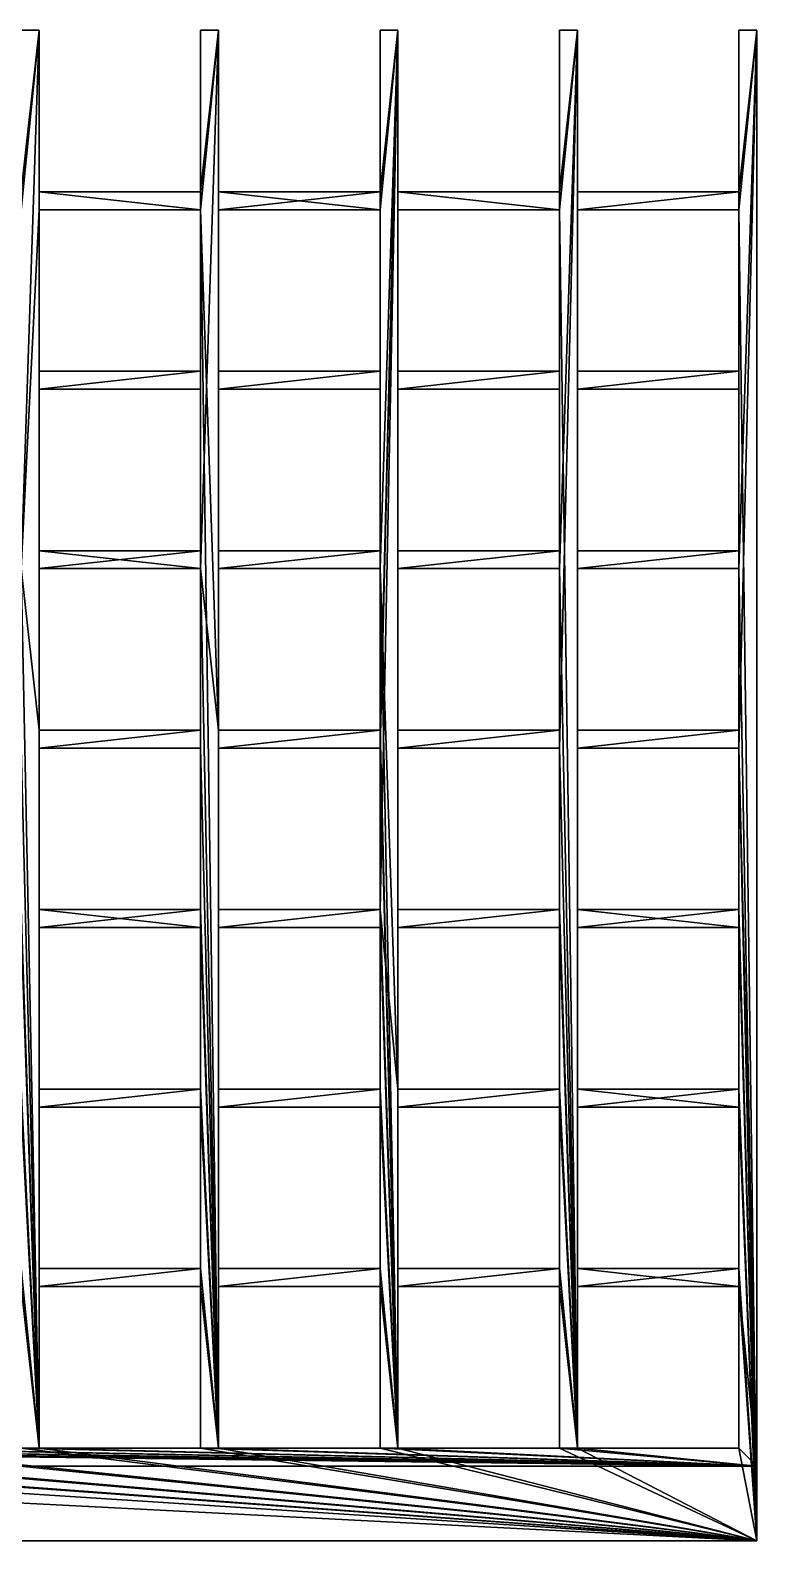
# Model space of a CAD drawing. Header units: metres. Extents: x -102 to 1, y -102 to -1.
# Drawn here: x -48 to 0.6, y -101.6 to -0.6 of the extents above; entities that cross this region are included whole.
import ezdxf

# ---------------------------------------------------------------- set-up
doc = ezdxf.new("R2010")
doc.units = ezdxf.units.M

msp = doc.modelspace()

# ---------------------------------------------------------------- linework, layer by layer
at = {"layer": 'STL2DXF'}
for points in [[(-48.6, -0.6, 10), (-48.6, -12.6, 10), (-47.4, -0.6, 10)], [(-47.4, -0.6, 10), (-48.6, -12.6, 10), (-48.6, -36.6, 10)], [(-47.4, -0.6, 10), (-48.6, -36.6, 10), (-47.4, -12.6, 10)], [(-47.4, -0.6, 5), (-48.6, -11.4, 5), (-48.6, -0.6, 5)], [(-48.6, -11.4, 5), (-47.4, -0.6, 5), (-48.6, -12.6, 5)], [(-48.6, -12.6, 5), (-47.4, -0.6, 5), (-48.6, -36.6, 5)], [(-48.6, -36.6, 5), (-47.4, -0.6, 5), (-47.4, -12.6, 5)], [(-47.4, -0.6, 10), (-48.6, -0.6, 5), (-47.4, -0.6, 5)], [(-48.6, -0.6, 5), (-47.4, -0.6, 10), (-48.6, -0.6, 10)], [(-47.4, -0.6, 10), (-47.4, -12.6, 10), (-47.4, -11.4, 10)], [(-47.4, -12.6, 5), (-47.4, -0.6, 5), (-47.4, -11.4, 5)], [(-47.4, -0.6, 5), (-47.4, -11.4, 10), (-47.4, -11.4, 5)], [(-47.4, -11.4, 10), (-47.4, -0.6, 5), (-47.4, -0.6, 10)], [(-36.6, -11.4, 10), (-35.4, -0.6, 10), (-36.6, -0.6, 10)], [(-35.4, -0.6, 10), (-36.6, -11.4, 10), (-36.6, -12.6, 10)], [(-35.4, -0.6, 10), (-36.6, -12.6, 10), (-35.4, -47.4, 10)], [(-35.4, -0.6, 5), (-36.6, -11.4, 5), (-36.6, -0.6, 5)], [(-36.6, -11.4, 5), (-35.4, -0.6, 5), (-36.6, -12.6, 5)], [(-36.6, -12.6, 5), (-35.4, -0.6, 5), (-36.6, -36.6, 5)], [(-36.6, -36.6, 5), (-35.4, -0.6, 5), (-35.4, -47.4, 5)], [(-35.4, -0.6, 10), (-36.6, -0.6, 5), (-35.4, -0.6, 5)], [(-36.6, -0.6, 5), (-35.4, -0.6, 10), (-36.6, -0.6, 10)], [(-36.6, -0.6, 10), (-36.6, -11.4, 5), (-36.6, -11.4, 10)], [(-36.6, -11.4, 5), (-36.6, -0.6, 10), (-36.6, -0.6, 5)], [(-35.4, -35.4, 10), (-35.4, -11.4, 10), (-35.4, -0.6, 10)], [(-35.4, -0.6, 10), (-35.4, -47.4, 10), (-35.4, -35.4, 10)], [(-35.4, -47.4, 5), (-35.4, -0.6, 5), (-35.4, -35.4, 5)], [(-35.4, -35.4, 5), (-35.4, -0.6, 5), (-35.4, -11.4, 5)], [(-35.4, -0.6, 5), (-35.4, -11.4, 10), (-35.4, -11.4, 5)], [(-35.4, -11.4, 10), (-35.4, -0.6, 5), (-35.4, -0.6, 10)], [(-24.6, -11.4, 10), (-23.4, -0.6, 10), (-24.6, -0.6, 10)], [(-23.4, -0.6, 10), (-24.6, -11.4, 10), (-24.6, -12.6, 10)], [(-23.4, -0.6, 10), (-24.6, -12.6, 10), (-24.6, -36.6, 10)], [(-23.4, -0.6, 10), (-24.6, -36.6, 10), (-23.4, -71.4, 10)], [(-23.4, -0.6, 5), (-24.6, -11.4, 5), (-24.6, -0.6, 5)], [(-24.6, -11.4, 5), (-23.4, -0.6, 5), (-24.6, -12.6, 5)], [(-24.6, -12.6, 5), (-23.4, -0.6, 5), (-24.6, -36.6, 5)], [(-24.6, -36.6, 5), (-23.4, -0.6, 5), (-24.6, -47.4, 5)], [(-24.6, -47.4, 5), (-23.4, -0.6, 5), (-24.6, -48.6, 5)], [(-24.6, -48.6, 5), (-23.4, -0.6, 5), (-24.6, -59.4, 5)], [(-24.6, -59.4, 5), (-23.4, -0.6, 5), (-23.4, -71.4, 5)], [(-23.4, -0.6, 10), (-24.6, -0.6, 5), (-23.4, -0.6, 5)], [(-24.6, -0.6, 5), (-23.4, -0.6, 10), (-24.6, -0.6, 10)], [(-24.6, -0.6, 10), (-24.6, -11.4, 5), (-24.6, -11.4, 10)], [(-24.6, -11.4, 5), (-24.6, -0.6, 10), (-24.6, -0.6, 5)], [(-23.4, -0.6, 10), (-23.4, -12.6, 10), (-23.4, -11.4, 10)], [(-23.4, -12.6, 10), (-23.4, -0.6, 10), (-23.4, -23.4, 10)], [(-23.4, -0.6, 10), (-23.4, -71.4, 10), (-23.4, -59.4, 10)], [(-23.4, -0.6, 10), (-23.4, -59.4, 10), (-23.4, -23.4, 10)], [(-23.4, -71.4, 5), (-23.4, -0.6, 5), (-23.4, -59.4, 5)], [(-23.4, -59.4, 5), (-23.4, -0.6, 5), (-23.4, -23.4, 5)], [(-23.4, -23.4, 5), (-23.4, -0.6, 5), (-23.4, -12.6, 5)], [(-23.4, -11.4, 5), (-23.4, -12.6, 5), (-23.4, -0.6, 5)], [(-23.4, -0.6, 5), (-23.4, -11.4, 10), (-23.4, -11.4, 5)], [(-23.4, -11.4, 10), (-23.4, -0.6, 5), (-23.4, -0.6, 10)], [(-12.6, -11.4, 10), (-11.4, -0.6, 10), (-12.6, -0.6, 10)], [(-11.4, -0.6, 10), (-12.6, -11.4, 10), (-12.6, -12.6, 10)], [(-11.4, -0.6, 10), (-12.6, -12.6, 10), (-11.4, -95.4, 10)], [(-11.4, -0.6, 5), (-12.6, -11.4, 5), (-12.6, -0.6, 5)], [(-12.6, -11.4, 5), (-11.4, -0.6, 5), (-12.6, -12.6, 5)], [(-12.6, -12.6, 5), (-11.4, -0.6, 5), (-12.6, -36.6, 5)], [(-12.6, -36.6, 5), (-11.4, -0.6, 5), (-12.6, -48.6, 5)], [(-11.4, -95.4, 5), (-12.6, -48.6, 5), (-11.4, -0.6, 5)], [(-11.4, -0.6, 10), (-12.6, -0.6, 5), (-11.4, -0.6, 5)], [(-12.6, -0.6, 5), (-11.4, -0.6, 10), (-12.6, -0.6, 10)], [(-12.6, -0.6, 10), (-12.6, -11.4, 5), (-12.6, -11.4, 10)], [(-12.6, -11.4, 5), (-12.6, -0.6, 10), (-12.6, -0.6, 5)], [(-11.4, -23.4, 10), (-11.4, -11.4, 10), (-11.4, -0.6, 10)], [(-11.4, -0.6, 10), (-11.4, -95.4, 10), (-11.4, -84.6, 10)], [(-11.4, -0.6, 10), (-11.4, -84.6, 10), (-11.4, -83.4, 10)], [(-11.4, -0.6, 10), (-11.4, -83.4, 10), (-11.4, -72.6, 10)], [(-11.4, -0.6, 10), (-11.4, -72.6, 10), (-11.4, -23.4, 10)], [(-11.4, -95.4, 5), (-11.4, -0.6, 5), (-11.4, -83.4, 5)], [(-11.4, -0.6, 5), (-11.4, -23.4, 5), (-11.4, -83.4, 5)], [(-11.4, -23.4, 5), (-11.4, -0.6, 5), (-11.4, -11.4, 5)], [(-11.4, -0.6, 5), (-11.4, -11.4, 10), (-11.4, -11.4, 5)], [(-11.4, -11.4, 10), (-11.4, -0.6, 5), (-11.4, -0.6, 10)], [(-0.6, -11.4, 10), (0.6, -0.6, 10), (-0.6, -0.6, 10)], [(0.6, -0.6, 10), (-0.6, -11.4, 10), (-0.6, -12.6, 10)], [(0.6, -0.6, 10), (-0.6, -12.6, 10), (0.6, -101.6, 10)], [(0.6, -0.6, 5), (-0.6, -11.4, 5), (-0.6, -0.6, 5)], [(-0.6, -11.4, 5), (0.6, -0.6, 5), (-0.6, -12.6, 5)], [(-0.6, -12.6, 5), (0.6, -0.6, 5), (-0.6, -36.6, 5)], [(-0.6, -36.6, 5), (0.6, -0.6, 5), (-0.6, -48.6, 5)], [(0.6, -96.6, 5), (-0.6, -48.6, 5), (0.6, -0.6, 5)], [(-0.6, -0.6, 10), (-0.6, -11.4, 5), (-0.6, -11.4, 10)], [(-0.6, -11.4, 5), (-0.6, -0.6, 10), (-0.6, -0.6, 5)], [(-0.6, -0.6, 5), (0.6, -0.6, 10), (0.6, -0.6, 5)], [(0.6, -0.6, 10), (-0.6, -0.6, 5), (-0.6, -0.6, 10)], [(0.6, -101.6, 10), (0.6, -96.6, 5), (0.6, -0.6, 10)], [(0.6, -0.6, 10), (0.6, -96.6, 5), (0.6, -0.6, 5)], [(-36.6, -12.6, 10), (-47.4, -11.4, 10), (-47.4, -12.6, 10)], [(-47.4, -11.4, 10), (-36.6, -12.6, 10), (-36.6, -11.4, 10)], [(-47.4, -11.4, 5), (-36.6, -12.6, 5), (-47.4, -12.6, 5)], [(-36.6, -12.6, 5), (-47.4, -11.4, 5), (-36.6, -11.4, 5)], [(-47.4, -11.4, 10), (-36.6, -11.4, 5), (-47.4, -11.4, 5)], [(-36.6, -11.4, 5), (-47.4, -11.4, 10), (-36.6, -11.4, 10)], [(-35.4, -11.4, 10), (-35.4, -35.4, 10), (-35.4, -23.4, 10)], [(-35.4, -11.4, 10), (-35.4, -23.4, 10), (-35.4, -12.6, 10)], [(-35.4, -11.4, 10), (-35.4, -12.6, 10), (-24.6, -12.6, 10)], [(-35.4, -11.4, 10), (-24.6, -12.6, 10), (-24.6, -11.4, 10)], [(-35.4, -35.4, 5), (-35.4, -11.4, 5), (-35.4, -12.6, 5)], [(-24.6, -11.4, 5), (-35.4, -12.6, 5), (-35.4, -11.4, 5)], [(-35.4, -12.6, 5), (-24.6, -11.4, 5), (-24.6, -12.6, 5)], [(-35.4, -11.4, 10), (-24.6, -11.4, 5), (-35.4, -11.4, 5)], [(-24.6, -11.4, 5), (-35.4, -11.4, 10), (-24.6, -11.4, 10)], [(-23.4, -11.4, 10), (-23.4, -12.6, 10), (-12.6, -12.6, 10)], [(-23.4, -11.4, 10), (-12.6, -12.6, 10), (-12.6, -11.4, 10)], [(-23.4, -12.6, 5), (-23.4, -11.4, 5), (-12.6, -12.6, 5)], [(-12.6, -12.6, 5), (-23.4, -11.4, 5), (-12.6, -11.4, 5)], [(-23.4, -11.4, 10), (-12.6, -11.4, 5), (-23.4, -11.4, 5)], [(-12.6, -11.4, 5), (-23.4, -11.4, 10), (-12.6, -11.4, 10)], [(-11.4, -11.4, 10), (-11.4, -23.4, 10), (-11.4, -12.6, 10)], [(-11.4, -11.4, 10), (-11.4, -12.6, 10), (-0.6, -11.4, 10)], [(-0.6, -11.4, 10), (-11.4, -12.6, 10), (-0.6, -12.6, 10)], [(-11.4, -23.4, 5), (-11.4, -11.4, 5), (-11.4, -12.6, 5)], [(-11.4, -12.6, 5), (-11.4, -11.4, 5), (-0.6, -11.4, 5)], [(-11.4, -12.6, 5), (-0.6, -11.4, 5), (-0.6, -12.6, 5)], [(-11.4, -11.4, 10), (-0.6, -11.4, 5), (-11.4, -11.4, 5)], [(-0.6, -11.4, 5), (-11.4, -11.4, 10), (-0.6, -11.4, 10)], [(-47.4, -12.6, 10), (-48.6, -36.6, 10), (-47.4, -47.4, 10)], [(-48.6, -36.6, 5), (-47.4, -12.6, 5), (-47.4, -47.4, 5)], [(-47.4, -12.6, 10), (-47.4, -47.4, 10), (-47.4, -23.4, 10)], [(-47.4, -23.4, 5), (-47.4, -47.4, 5), (-47.4, -12.6, 5)], [(-36.6, -12.6, 10), (-47.4, -12.6, 5), (-36.6, -12.6, 5)], [(-47.4, -12.6, 5), (-36.6, -12.6, 10), (-47.4, -12.6, 10)], [(-47.4, -12.6, 5), (-47.4, -23.4, 10), (-47.4, -23.4, 5)], [(-47.4, -23.4, 10), (-47.4, -12.6, 5), (-47.4, -12.6, 10)], [(-36.6, -36.6, 10), (-35.4, -95.4, 10), (-36.6, -12.6, 10)], [(-35.4, -47.4, 10), (-36.6, -12.6, 10), (-35.4, -95.4, 10)], [(-36.6, -23.4, 10), (-36.6, -24.6, 10), (-36.6, -12.6, 10)], [(-36.6, -12.6, 10), (-36.6, -24.6, 10), (-36.6, -36.6, 10)], [(-36.6, -24.6, 5), (-36.6, -23.4, 5), (-36.6, -12.6, 5)], [(-36.6, -24.6, 5), (-36.6, -12.6, 5), (-36.6, -35.4, 5)], [(-36.6, -36.6, 5), (-36.6, -35.4, 5), (-36.6, -12.6, 5)], [(-36.6, -12.6, 10), (-36.6, -23.4, 5), (-36.6, -23.4, 10)], [(-36.6, -23.4, 5), (-36.6, -12.6, 10), (-36.6, -12.6, 5)], [(-35.4, -35.4, 5), (-35.4, -12.6, 5), (-35.4, -23.4, 5)], [(-24.6, -12.6, 10), (-35.4, -12.6, 5), (-24.6, -12.6, 5)], [(-35.4, -12.6, 5), (-24.6, -12.6, 10), (-35.4, -12.6, 10)], [(-35.4, -12.6, 5), (-35.4, -23.4, 10), (-35.4, -23.4, 5)], [(-35.4, -23.4, 10), (-35.4, -12.6, 5), (-35.4, -12.6, 10)], [(-24.6, -23.4, 10), (-24.6, -36.6, 10), (-24.6, -12.6, 10)], [(-24.6, -24.6, 5), (-24.6, -23.4, 5), (-24.6, -12.6, 5)], [(-24.6, -24.6, 5), (-24.6, -12.6, 5), (-24.6, -35.4, 5)], [(-24.6, -36.6, 5), (-24.6, -35.4, 5), (-24.6, -12.6, 5)], [(-24.6, -12.6, 10), (-24.6, -23.4, 5), (-24.6, -23.4, 10)], [(-24.6, -23.4, 5), (-24.6, -12.6, 10), (-24.6, -12.6, 5)], [(-12.6, -12.6, 10), (-23.4, -12.6, 5), (-12.6, -12.6, 5)], [(-23.4, -12.6, 5), (-12.6, -12.6, 10), (-23.4, -12.6, 10)], [(-23.4, -12.6, 5), (-23.4, -23.4, 10), (-23.4, -23.4, 5)], [(-23.4, -23.4, 10), (-23.4, -12.6, 5), (-23.4, -12.6, 10)], [(-12.6, -36.6, 10), (-11.4, -95.4, 10), (-12.6, -12.6, 10)], [(-12.6, -23.4, 10), (-12.6, -36.6, 10), (-12.6, -12.6, 10)], [(-12.6, -24.6, 5), (-12.6, -23.4, 5), (-12.6, -12.6, 5)], [(-12.6, -24.6, 5), (-12.6, -12.6, 5), (-12.6, -35.4, 5)], [(-12.6, -36.6, 5), (-12.6, -35.4, 5), (-12.6, -12.6, 5)], [(-12.6, -12.6, 10), (-12.6, -23.4, 5), (-12.6, -23.4, 10)], [(-12.6, -23.4, 5), (-12.6, -12.6, 10), (-12.6, -12.6, 5)], [(-0.6, -12.6, 10), (-11.4, -12.6, 5), (-0.6, -12.6, 5)], [(-11.4, -12.6, 5), (-0.6, -12.6, 10), (-11.4, -12.6, 10)], [(-11.4, -12.6, 5), (-11.4, -23.4, 10), (-11.4, -23.4, 5)], [(-11.4, -23.4, 10), (-11.4, -12.6, 5), (-11.4, -12.6, 10)], [(-0.6, -36.6, 10), (0.6, -101.6, 10), (-0.6, -12.6, 10)], [(-0.6, -23.4, 10), (-0.6, -24.6, 10), (-0.6, -12.6, 10)], [(-0.6, -12.6, 10), (-0.6, -24.6, 10), (-0.6, -36.6, 10)], [(-0.6, -24.6, 5), (-0.6, -23.4, 5), (-0.6, -12.6, 5)], [(-0.6, -24.6, 5), (-0.6, -12.6, 5), (-0.6, -35.4, 5)], [(-0.6, -36.6, 5), (-0.6, -35.4, 5), (-0.6, -12.6, 5)], [(-0.6, -12.6, 10), (-0.6, -23.4, 5), (-0.6, -23.4, 10)], [(-0.6, -23.4, 5), (-0.6, -12.6, 10), (-0.6, -12.6, 5)], [(-47.4, -36.6, 10), (-47.4, -23.4, 10), (-47.4, -47.4, 10)], [(-47.4, -23.4, 10), (-47.4, -36.6, 10), (-47.4, -35.4, 10)], [(-47.4, -23.4, 10), (-47.4, -35.4, 10), (-47.4, -24.6, 10)], [(-47.4, -23.4, 10), (-47.4, -24.6, 10), (-36.6, -23.4, 10)], [(-36.6, -23.4, 10), (-47.4, -24.6, 10), (-36.6, -24.6, 10)], [(-47.4, -23.4, 5), (-47.4, -24.6, 5), (-47.4, -35.4, 5)], [(-47.4, -24.6, 5), (-47.4, -23.4, 5), (-36.6, -23.4, 5)], [(-47.4, -24.6, 5), (-36.6, -23.4, 5), (-36.6, -24.6, 5)], [(-47.4, -47.4, 5), (-47.4, -23.4, 5), (-47.4, -36.6, 5)], [(-47.4, -36.6, 5), (-47.4, -23.4, 5), (-47.4, -35.4, 5)], [(-47.4, -23.4, 10), (-36.6, -23.4, 5), (-47.4, -23.4, 5)], [(-36.6, -23.4, 5), (-47.4, -23.4, 10), (-36.6, -23.4, 10)], [(-35.4, -24.6, 10), (-35.4, -23.4, 10), (-35.4, -35.4, 10)], [(-35.4, -23.4, 10), (-35.4, -24.6, 10), (-24.6, -23.4, 10)], [(-24.6, -23.4, 10), (-35.4, -24.6, 10), (-24.6, -24.6, 10)], [(-35.4, -23.4, 5), (-35.4, -24.6, 5), (-35.4, -35.4, 5)], [(-35.4, -24.6, 5), (-35.4, -23.4, 5), (-24.6, -23.4, 5)], [(-35.4, -24.6, 5), (-24.6, -23.4, 5), (-24.6, -24.6, 5)], [(-35.4, -23.4, 10), (-24.6, -23.4, 5), (-35.4, -23.4, 5)], [(-24.6, -23.4, 5), (-35.4, -23.4, 10), (-24.6, -23.4, 10)], [(-24.6, -24.6, 10), (-24.6, -36.6, 10), (-24.6, -23.4, 10)], [(-23.4, -23.4, 10), (-23.4, -24.6, 10), (-12.6, -23.4, 10)], [(-23.4, -24.6, 10), (-23.4, -23.4, 10), (-23.4, -35.4, 10)], [(-23.4, -35.4, 10), (-23.4, -23.4, 10), (-23.4, -59.4, 10)], [(-12.6, -23.4, 10), (-23.4, -24.6, 10), (-12.6, -24.6, 10)], [(-23.4, -23.4, 5), (-23.4, -24.6, 5), (-23.4, -35.4, 5)], [(-23.4, -24.6, 5), (-23.4, -23.4, 5), (-12.6, -23.4, 5)], [(-23.4, -24.6, 5), (-12.6, -23.4, 5), (-12.6, -24.6, 5)], [(-23.4, -59.4, 5), (-23.4, -23.4, 5), (-23.4, -35.4, 5)], [(-23.4, -23.4, 10), (-12.6, -23.4, 5), (-23.4, -23.4, 5)], [(-12.6, -23.4, 5), (-23.4, -23.4, 10), (-12.6, -23.4, 10)], [(-12.6, -24.6, 10), (-12.6, -36.6, 10), (-12.6, -23.4, 10)], [(-11.4, -23.4, 10), (-11.4, -72.6, 10), (-11.4, -24.6, 10)], [(-11.4, -23.4, 10), (-11.4, -24.6, 10), (-0.6, -23.4, 10)], [(-0.6, -23.4, 10), (-11.4, -24.6, 10), (-0.6, -24.6, 10)], [(-0.6, -23.4, 5), (-11.4, -24.6, 5), (-11.4, -23.4, 5)], [(-11.4, -24.6, 5), (-0.6, -23.4, 5), (-0.6, -24.6, 5)], [(-11.4, -23.4, 5), (-11.4, -72.6, 5), (-11.4, -83.4, 5)], [(-11.4, -72.6, 5), (-11.4, -23.4, 5), (-11.4, -24.6, 5)], [(-11.4, -23.4, 10), (-0.6, -23.4, 5), (-11.4, -23.4, 5)], [(-0.6, -23.4, 5), (-11.4, -23.4, 10), (-0.6, -23.4, 10)], [(-36.6, -24.6, 10), (-47.4, -24.6, 5), (-36.6, -24.6, 5)], [(-47.4, -24.6, 5), (-36.6, -24.6, 10), (-47.4, -24.6, 10)], [(-47.4, -24.6, 5), (-47.4, -35.4, 10), (-47.4, -35.4, 5)], [(-47.4, -35.4, 10), (-47.4, -24.6, 5), (-47.4, -24.6, 10)], [(-36.6, -35.4, 10), (-36.6, -36.6, 10), (-36.6, -24.6, 10)], [(-36.6, -24.6, 10), (-36.6, -35.4, 5), (-36.6, -35.4, 10)], [(-36.6, -35.4, 5), (-36.6, -24.6, 10), (-36.6, -24.6, 5)], [(-24.6, -24.6, 10), (-35.4, -24.6, 5), (-24.6, -24.6, 5)], [(-35.4, -24.6, 5), (-24.6, -24.6, 10), (-35.4, -24.6, 10)], [(-35.4, -24.6, 5), (-35.4, -35.4, 10), (-35.4, -35.4, 5)], [(-35.4, -35.4, 10), (-35.4, -24.6, 5), (-35.4, -24.6, 10)], [(-24.6, -35.4, 10), (-24.6, -36.6, 10), (-24.6, -24.6, 10)], [(-24.6, -24.6, 10), (-24.6, -35.4, 5), (-24.6, -35.4, 10)], [(-24.6, -35.4, 5), (-24.6, -24.6, 10), (-24.6, -24.6, 5)], [(-12.6, -24.6, 10), (-23.4, -24.6, 5), (-12.6, -24.6, 5)], [(-23.4, -24.6, 5), (-12.6, -24.6, 10), (-23.4, -24.6, 10)], [(-23.4, -24.6, 5), (-23.4, -35.4, 10), (-23.4, -35.4, 5)], [(-23.4, -35.4, 10), (-23.4, -24.6, 5), (-23.4, -24.6, 10)], [(-12.6, -35.4, 10), (-12.6, -36.6, 10), (-12.6, -24.6, 10)], [(-12.6, -24.6, 10), (-12.6, -35.4, 5), (-12.6, -35.4, 10)], [(-12.6, -35.4, 5), (-12.6, -24.6, 10), (-12.6, -24.6, 5)], [(-11.4, -24.6, 10), (-11.4, -72.6, 10), (-11.4, -71.4, 10)], [(-11.4, -24.6, 10), (-11.4, -71.4, 10), (-11.4, -60.6, 10)], [(-11.4, -24.6, 10), (-11.4, -60.6, 10), (-11.4, -59.4, 10)], [(-11.4, -24.6, 10), (-11.4, -59.4, 10), (-11.4, -47.4, 10)], [(-11.4, -24.6, 10), (-11.4, -47.4, 10), (-11.4, -35.4, 10)], [(-11.4, -72.6, 5), (-11.4, -24.6, 5), (-11.4, -35.4, 5)], [(-0.6, -24.6, 10), (-11.4, -24.6, 5), (-0.6, -24.6, 5)], [(-11.4, -24.6, 5), (-0.6, -24.6, 10), (-11.4, -24.6, 10)], [(-11.4, -24.6, 5), (-11.4, -35.4, 10), (-11.4, -35.4, 5)], [(-11.4, -35.4, 10), (-11.4, -24.6, 5), (-11.4, -24.6, 10)], [(-0.6, -35.4, 10), (-0.6, -36.6, 10), (-0.6, -24.6, 10)], [(-0.6, -24.6, 10), (-0.6, -35.4, 5), (-0.6, -35.4, 10)], [(-0.6, -35.4, 5), (-0.6, -24.6, 10), (-0.6, -24.6, 5)], [(-36.6, -36.6, 10), (-47.4, -35.4, 10), (-47.4, -36.6, 10)], [(-47.4, -35.4, 10), (-36.6, -36.6, 10), (-36.6, -35.4, 10)], [(-47.4, -36.6, 5), (-47.4, -35.4, 5), (-36.6, -35.4, 5)], [(-47.4, -36.6, 5), (-36.6, -35.4, 5), (-36.6, -36.6, 5)], [(-47.4, -35.4, 10), (-36.6, -35.4, 5), (-47.4, -35.4, 5)], [(-36.6, -35.4, 5), (-47.4, -35.4, 10), (-36.6, -35.4, 10)], [(-35.4, -35.4, 10), (-35.4, -47.4, 10), (-35.4, -36.6, 10)], [(-35.4, -35.4, 10), (-35.4, -36.6, 10), (-24.6, -35.4, 10)], [(-24.6, -35.4, 10), (-35.4, -36.6, 10), (-24.6, -36.6, 10)], [(-35.4, -47.4, 5), (-35.4, -35.4, 5), (-35.4, -36.6, 5)], [(-35.4, -36.6, 5), (-35.4, -35.4, 5), (-24.6, -35.4, 5)], [(-35.4, -36.6, 5), (-24.6, -35.4, 5), (-24.6, -36.6, 5)], [(-35.4, -35.4, 10), (-24.6, -35.4, 5), (-35.4, -35.4, 5)], [(-24.6, -35.4, 5), (-35.4, -35.4, 10), (-24.6, -35.4, 10)], [(-23.4, -36.6, 10), (-23.4, -35.4, 10), (-23.4, -47.4, 10)], [(-23.4, -35.4, 10), (-23.4, -36.6, 10), (-12.6, -35.4, 10)], [(-12.6, -35.4, 10), (-23.4, -36.6, 10), (-12.6, -36.6, 10)], [(-23.4, -35.4, 10), (-23.4, -59.4, 10), (-23.4, -47.4, 10)], [(-23.4, -59.4, 5), (-23.4, -35.4, 5), (-23.4, -47.4, 5)], [(-23.4, -35.4, 5), (-23.4, -36.6, 5), (-23.4, -47.4, 5)], [(-23.4, -36.6, 5), (-23.4, -35.4, 5), (-12.6, -35.4, 5)], [(-23.4, -36.6, 5), (-12.6, -35.4, 5), (-12.6, -36.6, 5)], [(-23.4, -35.4, 10), (-12.6, -35.4, 5), (-23.4, -35.4, 5)], [(-12.6, -35.4, 5), (-23.4, -35.4, 10), (-12.6, -35.4, 10)], [(-11.4, -36.6, 10), (-11.4, -35.4, 10), (-11.4, -47.4, 10)], [(-11.4, -35.4, 10), (-11.4, -36.6, 10), (-0.6, -35.4, 10)], [(-0.6, -35.4, 10), (-11.4, -36.6, 10), (-0.6, -36.6, 10)], [(-11.4, -35.4, 5), (-11.4, -36.6, 5), (-11.4, -47.4, 5)], [(-11.4, -36.6, 5), (-11.4, -35.4, 5), (-0.6, -35.4, 5)], [(-11.4, -36.6, 5), (-0.6, -35.4, 5), (-0.6, -36.6, 5)], [(-11.4, -72.6, 5), (-11.4, -35.4, 5), (-11.4, -47.4, 5)], [(-11.4, -35.4, 10), (-0.6, -35.4, 5), (-11.4, -35.4, 5)], [(-0.6, -35.4, 5), (-11.4, -35.4, 10), (-0.6, -35.4, 10)], [(-48.6, -48.6, 10), (-47.4, -95.4, 10), (-48.6, -36.6, 10)], [(-48.6, -36.6, 10), (-47.4, -95.4, 10), (-47.4, -47.4, 10)], [(-47.4, -95.4, 5), (-48.6, -48.6, 5), (-48.6, -36.6, 5)], [(-47.4, -95.4, 5), (-48.6, -36.6, 5), (-47.4, -47.4, 5)], [(-36.6, -36.6, 10), (-47.4, -36.6, 5), (-36.6, -36.6, 5)], [(-47.4, -36.6, 5), (-36.6, -36.6, 10), (-47.4, -36.6, 10)], [(-47.4, -36.6, 5), (-47.4, -47.4, 10), (-47.4, -47.4, 5)], [(-47.4, -47.4, 10), (-47.4, -36.6, 5), (-47.4, -36.6, 10)], [(-36.6, -48.6, 10), (-35.4, -95.4, 10), (-36.6, -36.6, 10)], [(-36.6, -47.4, 10), (-36.6, -48.6, 10), (-36.6, -36.6, 10)], [(-36.6, -48.6, 5), (-36.6, -47.4, 5), (-36.6, -36.6, 5)], [(-35.4, -95.4, 5), (-36.6, -48.6, 5), (-36.6, -36.6, 5)], [(-35.4, -95.4, 5), (-36.6, -36.6, 5), (-35.4, -47.4, 5)], [(-36.6, -36.6, 10), (-36.6, -47.4, 5), (-36.6, -47.4, 10)], [(-36.6, -47.4, 5), (-36.6, -36.6, 10), (-36.6, -36.6, 5)], [(-24.6, -36.6, 10), (-35.4, -36.6, 5), (-24.6, -36.6, 5)], [(-35.4, -36.6, 5), (-24.6, -36.6, 10), (-35.4, -36.6, 10)], [(-35.4, -36.6, 5), (-35.4, -47.4, 10), (-35.4, -47.4, 5)], [(-35.4, -47.4, 10), (-35.4, -36.6, 5), (-35.4, -36.6, 10)], [(-24.6, -47.4, 10), (-23.4, -95.4, 10), (-24.6, -36.6, 10)], [(-23.4, -71.4, 10), (-24.6, -36.6, 10), (-23.4, -95.4, 10)], [(-24.6, -36.6, 10), (-24.6, -47.4, 5), (-24.6, -47.4, 10)], [(-24.6, -47.4, 5), (-24.6, -36.6, 10), (-24.6, -36.6, 5)], [(-12.6, -36.6, 10), (-23.4, -36.6, 5), (-12.6, -36.6, 5)], [(-23.4, -36.6, 5), (-12.6, -36.6, 10), (-23.4, -36.6, 10)], [(-23.4, -36.6, 5), (-23.4, -47.4, 10), (-23.4, -47.4, 5)], [(-23.4, -47.4, 10), (-23.4, -36.6, 5), (-23.4, -36.6, 10)], [(-12.6, -48.6, 10), (-11.4, -95.4, 10), (-12.6, -36.6, 10)], [(-12.6, -47.4, 10), (-12.6, -48.6, 10), (-12.6, -36.6, 10)], [(-12.6, -48.6, 5), (-12.6, -47.4, 5), (-12.6, -36.6, 5)], [(-12.6, -36.6, 10), (-12.6, -47.4, 5), (-12.6, -47.4, 10)], [(-12.6, -47.4, 5), (-12.6, -36.6, 10), (-12.6, -36.6, 5)], [(-0.6, -36.6, 10), (-11.4, -36.6, 5), (-0.6, -36.6, 5)], [(-11.4, -36.6, 5), (-0.6, -36.6, 10), (-11.4, -36.6, 10)], [(-11.4, -36.6, 5), (-11.4, -47.4, 10), (-11.4, -47.4, 5)], [(-11.4, -47.4, 10), (-11.4, -36.6, 5), (-11.4, -36.6, 10)], [(-0.6, -48.6, 10), (0.6, -101.6, 10), (-0.6, -36.6, 10)], [(-0.6, -47.4, 10), (-0.6, -48.6, 10), (-0.6, -36.6, 10)], [(-0.6, -48.6, 5), (-0.6, -47.4, 5), (-0.6, -36.6, 5)], [(-0.6, -36.6, 10), (-0.6, -47.4, 5), (-0.6, -47.4, 10)], [(-0.6, -47.4, 5), (-0.6, -36.6, 10), (-0.6, -36.6, 5)], [(-47.4, -47.4, 10), (-47.4, -48.6, 10), (-36.6, -47.4, 10)], [(-47.4, -48.6, 10), (-47.4, -47.4, 10), (-47.4, -71.4, 10)], [(-47.4, -71.4, 10), (-47.4, -47.4, 10), (-47.4, -95.4, 10)], [(-36.6, -47.4, 10), (-47.4, -48.6, 10), (-36.6, -48.6, 10)], [(-47.4, -47.4, 5), (-47.4, -48.6, 5), (-47.4, -71.4, 5)], [(-47.4, -48.6, 5), (-47.4, -47.4, 5), (-36.6, -47.4, 5)], [(-47.4, -48.6, 5), (-36.6, -47.4, 5), (-36.6, -48.6, 5)], [(-47.4, -95.4, 5), (-47.4, -47.4, 5), (-47.4, -71.4, 5)], [(-47.4, -47.4, 10), (-36.6, -47.4, 5), (-47.4, -47.4, 5)], [(-36.6, -47.4, 5), (-47.4, -47.4, 10), (-36.6, -47.4, 10)], [(-35.4, -47.4, 10), (-35.4, -95.4, 10), (-35.4, -83.4, 10)], [(-35.4, -47.4, 10), (-35.4, -83.4, 10), (-35.4, -71.4, 10)], [(-35.4, -47.4, 10), (-35.4, -71.4, 10), (-35.4, -59.4, 10)], [(-35.4, -48.6, 10), (-35.4, -47.4, 10), (-35.4, -59.4, 10)], [(-35.4, -47.4, 10), (-35.4, -48.6, 10), (-24.6, -47.4, 10)], [(-24.6, -47.4, 10), (-35.4, -48.6, 10), (-24.6, -48.6, 10)], [(-35.4, -47.4, 5), (-35.4, -48.6, 5), (-35.4, -59.4, 5)], [(-35.4, -48.6, 5), (-35.4, -47.4, 5), (-24.6, -47.4, 5)], [(-35.4, -48.6, 5), (-24.6, -47.4, 5), (-24.6, -48.6, 5)], [(-35.4, -95.4, 5), (-35.4, -47.4, 5), (-35.4, -59.4, 5)], [(-35.4, -47.4, 10), (-24.6, -47.4, 5), (-35.4, -47.4, 5)], [(-24.6, -47.4, 5), (-35.4, -47.4, 10), (-24.6, -47.4, 10)], [(-24.6, -48.6, 10), (-23.4, -95.4, 10), (-24.6, -47.4, 10)], [(-23.4, -48.6, 10), (-23.4, -47.4, 10), (-23.4, -59.4, 10)], [(-23.4, -47.4, 10), (-23.4, -48.6, 10), (-12.6, -47.4, 10)], [(-12.6, -47.4, 10), (-23.4, -48.6, 10), (-12.6, -48.6, 10)], [(-23.4, -47.4, 5), (-23.4, -48.6, 5), (-23.4, -59.4, 5)], [(-23.4, -48.6, 5), (-23.4, -47.4, 5), (-12.6, -47.4, 5)], [(-23.4, -48.6, 5), (-12.6, -47.4, 5), (-12.6, -48.6, 5)], [(-23.4, -47.4, 10), (-12.6, -47.4, 5), (-23.4, -47.4, 5)], [(-12.6, -47.4, 5), (-23.4, -47.4, 10), (-12.6, -47.4, 10)], [(-11.4, -48.6, 10), (-11.4, -47.4, 10), (-11.4, -59.4, 10)], [(-11.4, -47.4, 10), (-11.4, -48.6, 10), (-0.6, -47.4, 10)], [(-0.6, -47.4, 10), (-11.4, -48.6, 10), (-0.6, -48.6, 10)], [(-11.4, -47.4, 5), (-11.4, -48.6, 5), (-11.4, -59.4, 5)], [(-11.4, -48.6, 5), (-11.4, -47.4, 5), (-0.6, -47.4, 5)], [(-11.4, -48.6, 5), (-0.6, -47.4, 5), (-0.6, -48.6, 5)], [(-11.4, -72.6, 5), (-11.4, -47.4, 5), (-11.4, -59.4, 5)], [(-11.4, -47.4, 10), (-0.6, -47.4, 5), (-11.4, -47.4, 5)], [(-0.6, -47.4, 5), (-11.4, -47.4, 10), (-0.6, -47.4, 10)], [(-48.6, -59.4, 10), (-47.4, -95.4, 10), (-48.6, -48.6, 10)], [(-47.4, -95.4, 5), (-48.6, -95.4, 5), (-48.6, -48.6, 5)], [(-47.4, -60.6, 10), (-47.4, -48.6, 10), (-47.4, -71.4, 10)], [(-47.4, -48.6, 10), (-47.4, -60.6, 10), (-47.4, -59.4, 10)], [(-47.4, -48.6, 5), (-47.4, -60.6, 5), (-47.4, -71.4, 5)], [(-47.4, -60.6, 5), (-47.4, -48.6, 5), (-47.4, -59.4, 5)], [(-36.6, -48.6, 10), (-47.4, -48.6, 5), (-36.6, -48.6, 5)], [(-47.4, -48.6, 5), (-36.6, -48.6, 10), (-47.4, -48.6, 10)], [(-47.4, -48.6, 5), (-47.4, -59.4, 10), (-47.4, -59.4, 5)], [(-47.4, -59.4, 10), (-47.4, -48.6, 5), (-47.4, -48.6, 10)], [(-36.6, -59.4, 10), (-35.4, -95.4, 10), (-36.6, -48.6, 10)], [(-36.6, -60.6, 5), (-36.6, -59.4, 5), (-36.6, -48.6, 5)], [(-36.6, -60.6, 5), (-36.6, -48.6, 5), (-36.6, -71.4, 5)], [(-36.6, -71.4, 5), (-36.6, -48.6, 5), (-36.6, -72.6, 5)], [(-36.6, -72.6, 5), (-36.6, -48.6, 5), (-36.6, -83.4, 5)], [(-36.6, -83.4, 5), (-36.6, -48.6, 5), (-36.6, -84.6, 5)], [(-36.6, -84.6, 5), (-36.6, -48.6, 5), (-36.6, -95.4, 5)], [(-35.4, -95.4, 5), (-36.6, -95.4, 5), (-36.6, -48.6, 5)], [(-36.6, -48.6, 10), (-36.6, -59.4, 5), (-36.6, -59.4, 10)], [(-36.6, -59.4, 5), (-36.6, -48.6, 10), (-36.6, -48.6, 5)], [(-24.6, -48.6, 10), (-35.4, -48.6, 5), (-24.6, -48.6, 5)], [(-35.4, -48.6, 5), (-24.6, -48.6, 10), (-35.4, -48.6, 10)], [(-35.4, -48.6, 5), (-35.4, -59.4, 10), (-35.4, -59.4, 5)], [(-35.4, -59.4, 10), (-35.4, -48.6, 5), (-35.4, -48.6, 10)], [(-24.6, -59.4, 10), (-23.4, -95.4, 10), (-24.6, -48.6, 10)], [(-24.6, -48.6, 10), (-24.6, -59.4, 5), (-24.6, -59.4, 10)], [(-24.6, -59.4, 5), (-24.6, -48.6, 10), (-24.6, -48.6, 5)], [(-12.6, -48.6, 10), (-23.4, -48.6, 5), (-12.6, -48.6, 5)], [(-23.4, -48.6, 5), (-12.6, -48.6, 10), (-23.4, -48.6, 10)], [(-23.4, -48.6, 5), (-23.4, -59.4, 10), (-23.4, -59.4, 5)], [(-23.4, -59.4, 10), (-23.4, -48.6, 5), (-23.4, -48.6, 10)], [(-12.6, -59.4, 10), (-11.4, -95.4, 10), (-12.6, -48.6, 10)], [(-12.6, -60.6, 5), (-12.6, -59.4, 5), (-12.6, -48.6, 5)], [(-12.6, -60.6, 5), (-12.6, -48.6, 5), (-12.6, -71.4, 5)], [(-12.6, -71.4, 5), (-12.6, -48.6, 5), (-12.6, -72.6, 5)], [(-11.4, -95.4, 5), (-12.6, -72.6, 5), (-12.6, -48.6, 5)], [(-12.6, -48.6, 10), (-12.6, -59.4, 5), (-12.6, -59.4, 10)], [(-12.6, -59.4, 5), (-12.6, -48.6, 10), (-12.6, -48.6, 5)], [(-0.6, -48.6, 10), (-11.4, -48.6, 5), (-0.6, -48.6, 5)], [(-11.4, -48.6, 5), (-0.6, -48.6, 10), (-11.4, -48.6, 10)], [(-11.4, -48.6, 5), (-11.4, -59.4, 10), (-11.4, -59.4, 5)], [(-11.4, -59.4, 10), (-11.4, -48.6, 5), (-11.4, -48.6, 10)], [(-0.6, -59.4, 10), (0.6, -101.6, 10), (-0.6, -48.6, 10)], [(-0.6, -60.6, 5), (-0.6, -59.4, 5), (-0.6, -48.6, 5)], [(-0.6, -60.6, 5), (-0.6, -48.6, 5), (-0.6, -71.4, 5)], [(-0.6, -71.4, 5), (-0.6, -48.6, 5), (-0.6, -72.6, 5)], [(-0.6, -72.6, 5), (-0.6, -48.6, 5), (-0.6, -83.4, 5)], [(-0.6, -83.4, 5), (-0.6, -48.6, 5), (-0.6, -84.6, 5)], [(0.6, -96.6, 5), (-0.6, -84.6, 5), (-0.6, -48.6, 5)], [(-0.6, -48.6, 10), (-0.6, -59.4, 5), (-0.6, -59.4, 10)], [(-0.6, -59.4, 5), (-0.6, -48.6, 10), (-0.6, -48.6, 5)], [(-48.6, -60.6, 10), (-47.4, -95.4, 10), (-48.6, -59.4, 10)], [(-47.4, -59.4, 10), (-47.4, -60.6, 10), (-36.6, -60.6, 10)], [(-47.4, -59.4, 10), (-36.6, -60.6, 10), (-36.6, -59.4, 10)], [(-47.4, -60.6, 5), (-47.4, -59.4, 5), (-36.6, -59.4, 5)], [(-47.4, -60.6, 5), (-36.6, -59.4, 5), (-36.6, -60.6, 5)], [(-47.4, -59.4, 10), (-36.6, -59.4, 5), (-47.4, -59.4, 5)], [(-36.6, -59.4, 5), (-47.4, -59.4, 10), (-36.6, -59.4, 10)], [(-36.6, -60.6, 10), (-35.4, -95.4, 10), (-36.6, -59.4, 10)], [(-35.4, -60.6, 10), (-35.4, -59.4, 10), (-35.4, -71.4, 10)], [(-35.4, -59.4, 10), (-35.4, -60.6, 10), (-24.6, -59.4, 10)], [(-24.6, -59.4, 10), (-35.4, -60.6, 10), (-24.6, -60.6, 10)], [(-35.4, -59.4, 5), (-35.4, -60.6, 5), (-35.4, -71.4, 5)], [(-35.4, -60.6, 5), (-35.4, -59.4, 5), (-24.6, -59.4, 5)], [(-35.4, -60.6, 5), (-24.6, -59.4, 5), (-24.6, -60.6, 5)], [(-35.4, -95.4, 5), (-35.4, -59.4, 5), (-35.4, -71.4, 5)], [(-35.4, -59.4, 10), (-24.6, -59.4, 5), (-35.4, -59.4, 5)], [(-24.6, -59.4, 5), (-35.4, -59.4, 10), (-24.6, -59.4, 10)], [(-24.6, -60.6, 10), (-23.4, -95.4, 10), (-24.6, -59.4, 10)], [(-23.4, -95.4, 5), (-24.6, -60.6, 5), (-24.6, -59.4, 5)], [(-23.4, -95.4, 5), (-24.6, -59.4, 5), (-23.4, -71.4, 5)], [(-23.4, -59.4, 10), (-23.4, -71.4, 10), (-23.4, -60.6, 10)], [(-23.4, -59.4, 10), (-23.4, -60.6, 10), (-12.6, -59.4, 10)], [(-12.6, -59.4, 10), (-23.4, -60.6, 10), (-12.6, -60.6, 10)], [(-23.4, -71.4, 5), (-23.4, -59.4, 5), (-23.4, -60.6, 5)], [(-23.4, -60.6, 5), (-23.4, -59.4, 5), (-12.6, -59.4, 5)], [(-23.4, -60.6, 5), (-12.6, -59.4, 5), (-12.6, -60.6, 5)], [(-23.4, -59.4, 10), (-12.6, -59.4, 5), (-23.4, -59.4, 5)], [(-12.6, -59.4, 5), (-23.4, -59.4, 10), (-12.6, -59.4, 10)], [(-12.6, -60.6, 10), (-11.4, -95.4, 10), (-12.6, -59.4, 10)], [(-0.6, -60.6, 10), (-11.4, -59.4, 10), (-11.4, -60.6, 10)], [(-11.4, -59.4, 10), (-0.6, -60.6, 10), (-0.6, -59.4, 10)], [(-0.6, -59.4, 5), (-11.4, -60.6, 5), (-11.4, -59.4, 5)], [(-11.4, -60.6, 5), (-0.6, -59.4, 5), (-0.6, -60.6, 5)], [(-11.4, -72.6, 5), (-11.4, -59.4, 5), (-11.4, -60.6, 5)], [(-11.4, -59.4, 10), (-0.6, -59.4, 5), (-11.4, -59.4, 5)], [(-0.6, -59.4, 5), (-11.4, -59.4, 10), (-0.6, -59.4, 10)], [(-0.6, -60.6, 10), (0.6, -101.6, 10), (-0.6, -59.4, 10)], [(-48.6, -71.4, 10), (-47.4, -95.4, 10), (-48.6, -60.6, 10)], [(-36.6, -60.6, 10), (-47.4, -60.6, 5), (-36.6, -60.6, 5)], [(-47.4, -60.6, 5), (-36.6, -60.6, 10), (-47.4, -60.6, 10)], [(-47.4, -60.6, 5), (-47.4, -71.4, 10), (-47.4, -71.4, 5)], [(-47.4, -71.4, 10), (-47.4, -60.6, 5), (-47.4, -60.6, 10)], [(-36.6, -71.4, 10), (-35.4, -95.4, 10), (-36.6, -60.6, 10)], [(-36.6, -60.6, 10), (-36.6, -71.4, 5), (-36.6, -71.4, 10)], [(-36.6, -71.4, 5), (-36.6, -60.6, 10), (-36.6, -60.6, 5)], [(-24.6, -60.6, 10), (-35.4, -60.6, 5), (-24.6, -60.6, 5)], [(-35.4, -60.6, 5), (-24.6, -60.6, 10), (-35.4, -60.6, 10)], [(-35.4, -60.6, 5), (-35.4, -71.4, 10), (-35.4, -71.4, 5)], [(-35.4, -71.4, 10), (-35.4, -60.6, 5), (-35.4, -60.6, 10)], [(-24.6, -71.4, 10), (-23.4, -95.4, 10), (-24.6, -60.6, 10)], [(-24.6, -72.6, 5), (-24.6, -71.4, 5), (-24.6, -60.6, 5)], [(-24.6, -72.6, 5), (-24.6, -60.6, 5), (-24.6, -83.4, 5)], [(-24.6, -83.4, 5), (-24.6, -60.6, 5), (-24.6, -84.6, 5)], [(-24.6, -84.6, 5), (-24.6, -60.6, 5), (-24.6, -95.4, 5)], [(-23.4, -95.4, 5), (-24.6, -95.4, 5), (-24.6, -60.6, 5)], [(-24.6, -60.6, 10), (-24.6, -71.4, 5), (-24.6, -71.4, 10)], [(-24.6, -71.4, 5), (-24.6, -60.6, 10), (-24.6, -60.6, 5)], [(-12.6, -60.6, 10), (-23.4, -60.6, 5), (-12.6, -60.6, 5)], [(-23.4, -60.6, 5), (-12.6, -60.6, 10), (-23.4, -60.6, 10)], [(-23.4, -60.6, 5), (-23.4, -71.4, 10), (-23.4, -71.4, 5)], [(-23.4, -71.4, 10), (-23.4, -60.6, 5), (-23.4, -60.6, 10)], [(-12.6, -71.4, 10), (-11.4, -95.4, 10), (-12.6, -60.6, 10)], [(-12.6, -60.6, 10), (-12.6, -71.4, 5), (-12.6, -71.4, 10)], [(-12.6, -71.4, 5), (-12.6, -60.6, 10), (-12.6, -60.6, 5)], [(-11.4, -72.6, 5), (-11.4, -60.6, 5), (-11.4, -71.4, 5)], [(-0.6, -60.6, 10), (-11.4, -60.6, 5), (-0.6, -60.6, 5)], [(-11.4, -60.6, 5), (-0.6, -60.6, 10), (-11.4, -60.6, 10)], [(-11.4, -60.6, 5), (-11.4, -71.4, 10), (-11.4, -71.4, 5)], [(-11.4, -71.4, 10), (-11.4, -60.6, 5), (-11.4, -60.6, 10)], [(-0.6, -71.4, 10), (0.6, -101.6, 10), (-0.6, -60.6, 10)], [(-0.6, -60.6, 10), (-0.6, -71.4, 5), (-0.6, -71.4, 10)], [(-0.6, -71.4, 5), (-0.6, -60.6, 10), (-0.6, -60.6, 5)], [(-48.6, -72.6, 10), (-47.4, -95.4, 10), (-48.6, -71.4, 10)], [(-47.4, -72.6, 10), (-47.4, -71.4, 10), (-47.4, -83.4, 10)], [(-47.4, -71.4, 10), (-47.4, -72.6, 10), (-36.6, -71.4, 10)], [(-36.6, -71.4, 10), (-47.4, -72.6, 10), (-36.6, -72.6, 10)], [(-47.4, -71.4, 10), (-47.4, -95.4, 10), (-47.4, -83.4, 10)], [(-47.4, -71.4, 5), (-47.4, -72.6, 5), (-47.4, -83.4, 5)], [(-47.4, -72.6, 5), (-47.4, -71.4, 5), (-36.6, -71.4, 5)], [(-47.4, -72.6, 5), (-36.6, -71.4, 5), (-36.6, -72.6, 5)], [(-47.4, -95.4, 5), (-47.4, -71.4, 5), (-47.4, -83.4, 5)], [(-47.4, -71.4, 10), (-36.6, -71.4, 5), (-47.4, -71.4, 5)], [(-36.6, -71.4, 5), (-47.4, -71.4, 10), (-36.6, -71.4, 10)], [(-36.6, -72.6, 10), (-35.4, -95.4, 10), (-36.6, -71.4, 10)], [(-35.4, -72.6, 10), (-35.4, -71.4, 10), (-35.4, -83.4, 10)], [(-35.4, -71.4, 10), (-35.4, -72.6, 10), (-24.6, -71.4, 10)], [(-24.6, -71.4, 10), (-35.4, -72.6, 10), (-24.6, -72.6, 10)], [(-35.4, -71.4, 5), (-35.4, -72.6, 5), (-35.4, -83.4, 5)], [(-35.4, -72.6, 5), (-35.4, -71.4, 5), (-24.6, -71.4, 5)], [(-35.4, -72.6, 5), (-24.6, -71.4, 5), (-24.6, -72.6, 5)], [(-35.4, -95.4, 5), (-35.4, -71.4, 5), (-35.4, -83.4, 5)], [(-35.4, -71.4, 10), (-24.6, -71.4, 5), (-35.4, -71.4, 5)], [(-24.6, -71.4, 5), (-35.4, -71.4, 10), (-24.6, -71.4, 10)], [(-24.6, -72.6, 10), (-23.4, -95.4, 10), (-24.6, -71.4, 10)], [(-23.4, -71.4, 10), (-23.4, -95.4, 10), (-23.4, -83.4, 10)], [(-23.4, -72.6, 10), (-23.4, -71.4, 10), (-23.4, -83.4, 10)], [(-23.4, -71.4, 10), (-23.4, -72.6, 10), (-12.6, -71.4, 10)], [(-12.6, -71.4, 10), (-23.4, -72.6, 10), (-12.6, -72.6, 10)], [(-23.4, -71.4, 5), (-23.4, -72.6, 5), (-23.4, -83.4, 5)], [(-23.4, -72.6, 5), (-23.4, -71.4, 5), (-12.6, -71.4, 5)], [(-23.4, -72.6, 5), (-12.6, -71.4, 5), (-12.6, -72.6, 5)], [(-23.4, -95.4, 5), (-23.4, -71.4, 5), (-23.4, -83.4, 5)], [(-23.4, -71.4, 10), (-12.6, -71.4, 5), (-23.4, -71.4, 5)], [(-12.6, -71.4, 5), (-23.4, -71.4, 10), (-12.6, -71.4, 10)], [(-12.6, -72.6, 10), (-11.4, -95.4, 10), (-12.6, -71.4, 10)], [(-0.6, -72.6, 10), (-11.4, -71.4, 10), (-11.4, -72.6, 10)], [(-11.4, -71.4, 10), (-0.6, -72.6, 10), (-0.6, -71.4, 10)], [(-11.4, -72.6, 5), (-11.4, -71.4, 5), (-0.6, -71.4, 5)], [(-11.4, -72.6, 5), (-0.6, -71.4, 5), (-0.6, -72.6, 5)], [(-11.4, -71.4, 10), (-0.6, -71.4, 5), (-11.4, -71.4, 5)], [(-0.6, -71.4, 5), (-11.4, -71.4, 10), (-0.6, -71.4, 10)], [(-0.6, -72.6, 10), (0.6, -101.6, 10), (-0.6, -71.4, 10)], [(-48.6, -83.4, 10), (-47.4, -95.4, 10), (-48.6, -72.6, 10)], [(-36.6, -72.6, 10), (-47.4, -72.6, 5), (-36.6, -72.6, 5)], [(-47.4, -72.6, 5), (-36.6, -72.6, 10), (-47.4, -72.6, 10)], [(-47.4, -72.6, 5), (-47.4, -83.4, 10), (-47.4, -83.4, 5)], [(-47.4, -83.4, 10), (-47.4, -72.6, 5), (-47.4, -72.6, 10)], [(-36.6, -83.4, 10), (-35.4, -95.4, 10), (-36.6, -72.6, 10)], [(-36.6, -72.6, 10), (-36.6, -83.4, 5), (-36.6, -83.4, 10)], [(-36.6, -83.4, 5), (-36.6, -72.6, 10), (-36.6, -72.6, 5)], [(-24.6, -72.6, 10), (-35.4, -72.6, 5), (-24.6, -72.6, 5)], [(-35.4, -72.6, 5), (-24.6, -72.6, 10), (-35.4, -72.6, 10)], [(-35.4, -72.6, 5), (-35.4, -83.4, 10), (-35.4, -83.4, 5)], [(-35.4, -83.4, 10), (-35.4, -72.6, 5), (-35.4, -72.6, 10)], [(-24.6, -83.4, 10), (-23.4, -95.4, 10), (-24.6, -72.6, 10)], [(-24.6, -72.6, 10), (-24.6, -83.4, 5), (-24.6, -83.4, 10)], [(-24.6, -83.4, 5), (-24.6, -72.6, 10), (-24.6, -72.6, 5)], [(-12.6, -72.6, 10), (-23.4, -72.6, 5), (-12.6, -72.6, 5)], [(-23.4, -72.6, 5), (-12.6, -72.6, 10), (-23.4, -72.6, 10)], [(-23.4, -72.6, 5), (-23.4, -83.4, 10), (-23.4, -83.4, 5)], [(-23.4, -83.4, 10), (-23.4, -72.6, 5), (-23.4, -72.6, 10)], [(-12.6, -83.4, 10), (-11.4, -95.4, 10), (-12.6, -72.6, 10)], [(-12.6, -84.6, 5), (-12.6, -83.4, 5), (-12.6, -72.6, 5)], [(-12.6, -84.6, 5), (-12.6, -72.6, 5), (-12.6, -95.4, 5)], [(-11.4, -95.4, 5), (-12.6, -95.4, 5), (-12.6, -72.6, 5)], [(-12.6, -72.6, 10), (-12.6, -83.4, 5), (-12.6, -83.4, 10)], [(-12.6, -83.4, 5), (-12.6, -72.6, 10), (-12.6, -72.6, 5)], [(-0.6, -72.6, 10), (-11.4, -72.6, 5), (-0.6, -72.6, 5)], [(-11.4, -72.6, 5), (-0.6, -72.6, 10), (-11.4, -72.6, 10)], [(-11.4, -72.6, 5), (-11.4, -83.4, 10), (-11.4, -83.4, 5)], [(-11.4, -83.4, 10), (-11.4, -72.6, 5), (-11.4, -72.6, 10)], [(-0.6, -83.4, 10), (0.6, -101.6, 10), (-0.6, -72.6, 10)], [(-0.6, -72.6, 10), (-0.6, -83.4, 5), (-0.6, -83.4, 10)], [(-0.6, -83.4, 5), (-0.6, -72.6, 10), (-0.6, -72.6, 5)], [(-48.6, -84.6, 10), (-47.4, -95.4, 10), (-48.6, -83.4, 10)], [(-47.4, -84.6, 10), (-47.4, -83.4, 10), (-47.4, -95.4, 10)], [(-47.4, -83.4, 10), (-47.4, -84.6, 10), (-36.6, -83.4, 10)], [(-36.6, -83.4, 10), (-47.4, -84.6, 10), (-36.6, -84.6, 10)], [(-47.4, -83.4, 5), (-47.4, -84.6, 5), (-47.4, -95.4, 5)], [(-47.4, -84.6, 5), (-47.4, -83.4, 5), (-36.6, -83.4, 5)], [(-47.4, -84.6, 5), (-36.6, -83.4, 5), (-36.6, -84.6, 5)], [(-47.4, -83.4, 10), (-36.6, -83.4, 5), (-47.4, -83.4, 5)], [(-36.6, -83.4, 5), (-47.4, -83.4, 10), (-36.6, -83.4, 10)], [(-36.6, -84.6, 10), (-35.4, -95.4, 10), (-36.6, -83.4, 10)], [(-35.4, -84.6, 10), (-35.4, -83.4, 10), (-35.4, -95.4, 10)], [(-35.4, -83.4, 10), (-35.4, -84.6, 10), (-24.6, -83.4, 10)], [(-24.6, -83.4, 10), (-35.4, -84.6, 10), (-24.6, -84.6, 10)], [(-35.4, -83.4, 5), (-35.4, -84.6, 5), (-35.4, -95.4, 5)], [(-35.4, -84.6, 5), (-35.4, -83.4, 5), (-24.6, -83.4, 5)], [(-35.4, -84.6, 5), (-24.6, -83.4, 5), (-24.6, -84.6, 5)], [(-35.4, -83.4, 10), (-24.6, -83.4, 5), (-35.4, -83.4, 5)], [(-24.6, -83.4, 5), (-35.4, -83.4, 10), (-24.6, -83.4, 10)], [(-24.6, -84.6, 10), (-23.4, -95.4, 10), (-24.6, -83.4, 10)], [(-23.4, -84.6, 10), (-23.4, -83.4, 10), (-23.4, -95.4, 10)], [(-23.4, -83.4, 10), (-23.4, -84.6, 10), (-12.6, -83.4, 10)], [(-12.6, -83.4, 10), (-23.4, -84.6, 10), (-12.6, -84.6, 10)], [(-23.4, -83.4, 5), (-23.4, -84.6, 5), (-23.4, -95.4, 5)], [(-23.4, -84.6, 5), (-23.4, -83.4, 5), (-12.6, -83.4, 5)], [(-23.4, -84.6, 5), (-12.6, -83.4, 5), (-12.6, -84.6, 5)], [(-23.4, -83.4, 10), (-12.6, -83.4, 5), (-23.4, -83.4, 5)], [(-12.6, -83.4, 5), (-23.4, -83.4, 10), (-12.6, -83.4, 10)], [(-12.6, -84.6, 10), (-11.4, -95.4, 10), (-12.6, -83.4, 10)], [(-0.6, -84.6, 10), (-11.4, -83.4, 10), (-11.4, -84.6, 10)], [(-11.4, -83.4, 10), (-0.6, -84.6, 10), (-0.6, -83.4, 10)], [(-11.4, -95.4, 5), (-11.4, -83.4, 5), (-11.4, -84.6, 5)], [(-0.6, -83.4, 5), (-11.4, -84.6, 5), (-11.4, -83.4, 5)], [(-11.4, -84.6, 5), (-0.6, -83.4, 5), (-0.6, -84.6, 5)], [(-11.4, -83.4, 10), (-0.6, -83.4, 5), (-11.4, -83.4, 5)], [(-0.6, -83.4, 5), (-11.4, -83.4, 10), (-0.6, -83.4, 10)], [(-0.6, -84.6, 10), (0.6, -101.6, 10), (-0.6, -83.4, 10)], [(-48.6, -95.4, 10), (-47.4, -95.4, 10), (-48.6, -84.6, 10)], [(-36.6, -84.6, 10), (-47.4, -84.6, 5), (-36.6, -84.6, 5)], [(-47.4, -84.6, 5), (-36.6, -84.6, 10), (-47.4, -84.6, 10)], [(-47.4, -84.6, 5), (-47.4, -95.4, 10), (-47.4, -95.4, 5)], [(-47.4, -95.4, 10), (-47.4, -84.6, 5), (-47.4, -84.6, 10)], [(-36.6, -95.4, 10), (-35.4, -95.4, 10), (-36.6, -84.6, 10)], [(-36.6, -84.6, 10), (-36.6, -95.4, 5), (-36.6, -95.4, 10)], [(-36.6, -95.4, 5), (-36.6, -84.6, 10), (-36.6, -84.6, 5)], [(-24.6, -84.6, 10), (-35.4, -84.6, 5), (-24.6, -84.6, 5)], [(-35.4, -84.6, 5), (-24.6, -84.6, 10), (-35.4, -84.6, 10)], [(-35.4, -84.6, 5), (-35.4, -95.4, 10), (-35.4, -95.4, 5)], [(-35.4, -95.4, 10), (-35.4, -84.6, 5), (-35.4, -84.6, 10)], [(-24.6, -95.4, 10), (-23.4, -95.4, 10), (-24.6, -84.6, 10)], [(-24.6, -84.6, 10), (-24.6, -95.4, 5), (-24.6, -95.4, 10)], [(-24.6, -95.4, 5), (-24.6, -84.6, 10), (-24.6, -84.6, 5)], [(-12.6, -84.6, 10), (-23.4, -84.6, 5), (-12.6, -84.6, 5)], [(-23.4, -84.6, 5), (-12.6, -84.6, 10), (-23.4, -84.6, 10)], [(-23.4, -84.6, 5), (-23.4, -95.4, 10), (-23.4, -95.4, 5)], [(-23.4, -95.4, 10), (-23.4, -84.6, 5), (-23.4, -84.6, 10)], [(-12.6, -95.4, 10), (-11.4, -95.4, 10), (-12.6, -84.6, 10)], [(-12.6, -84.6, 10), (-12.6, -95.4, 5), (-12.6, -95.4, 10)], [(-12.6, -95.4, 5), (-12.6, -84.6, 10), (-12.6, -84.6, 5)], [(-0.6, -84.6, 10), (-11.4, -84.6, 5), (-0.6, -84.6, 5)], [(-11.4, -84.6, 5), (-0.6, -84.6, 10), (-11.4, -84.6, 10)], [(-11.4, -84.6, 5), (-11.4, -95.4, 10), (-11.4, -95.4, 5)], [(-11.4, -95.4, 10), (-11.4, -84.6, 5), (-11.4, -84.6, 10)], [(-0.6, -95.4, 10), (0.6, -101.6, 10), (-0.6, -84.6, 10)], [(0.6, -96.6, 5), (-0.6, -95.4, 5), (-0.6, -84.6, 5)], [(-0.6, -84.6, 10), (-0.6, -95.4, 5), (-0.6, -95.4, 10)], [(-0.6, -95.4, 5), (-0.6, -84.6, 10), (-0.6, -84.6, 5)], [(-95.4, -95.4, 10), (-101.6, -101.6, 10), (0.6, -101.6, 10)], [(-96.6, -96.6, 5), (-95.4, -95.4, 5), (0.6, -96.6, 5)], [(-95.4, -95.4, 10), (0.6, -101.6, 10), (-84.6, -95.4, 10)], [(0.6, -96.6, 5), (-95.4, -95.4, 5), (-84.6, -95.4, 5)], [(-84.6, -95.4, 10), (0.6, -101.6, 10), (-83.4, -95.4, 10)], [(0.6, -96.6, 5), (-84.6, -95.4, 5), (-83.4, -95.4, 5)], [(-83.4, -95.4, 10), (0.6, -101.6, 10), (-72.6, -95.4, 10)], [(0.6, -96.6, 5), (-83.4, -95.4, 5), (-72.6, -95.4, 5)], [(-72.6, -95.4, 10), (0.6, -101.6, 10), (-71.4, -95.4, 10)], [(0.6, -96.6, 5), (-72.6, -95.4, 5), (-71.4, -95.4, 5)], [(-71.4, -95.4, 10), (0.6, -101.6, 10), (-60.6, -95.4, 10)], [(0.6, -96.6, 5), (-71.4, -95.4, 5), (-60.6, -95.4, 5)], [(-60.6, -95.4, 10), (0.6, -101.6, 10), (-59.4, -95.4, 10)], [(0.6, -96.6, 5), (-60.6, -95.4, 5), (-59.4, -95.4, 5)], [(-59.4, -95.4, 10), (0.6, -101.6, 10), (-48.6, -95.4, 10)], [(0.6, -96.6, 5), (-59.4, -95.4, 5), (-48.6, -95.4, 5)], [(-48.6, -95.4, 10), (0.6, -101.6, 10), (-47.4, -95.4, 10)], [(0.6, -96.6, 5), (-48.6, -95.4, 5), (-47.4, -95.4, 5)], [(-47.4, -95.4, 10), (0.6, -101.6, 10), (-36.6, -95.4, 10)], [(0.6, -96.6, 5), (-47.4, -95.4, 5), (-36.6, -95.4, 5)], [(-47.4, -95.4, 10), (-36.6, -95.4, 5), (-47.4, -95.4, 5)], [(-36.6, -95.4, 5), (-47.4, -95.4, 10), (-36.6, -95.4, 10)], [(-36.6, -95.4, 10), (0.6, -101.6, 10), (-35.4, -95.4, 10)], [(0.6, -96.6, 5), (-36.6, -95.4, 5), (-35.4, -95.4, 5)], [(-35.4, -95.4, 10), (0.6, -101.6, 10), (-24.6, -95.4, 10)], [(0.6, -96.6, 5), (-35.4, -95.4, 5), (-24.6, -95.4, 5)], [(-35.4, -95.4, 10), (-24.6, -95.4, 5), (-35.4, -95.4, 5)], [(-24.6, -95.4, 5), (-35.4, -95.4, 10), (-24.6, -95.4, 10)], [(-24.6, -95.4, 10), (0.6, -101.6, 10), (-23.4, -95.4, 10)], [(0.6, -96.6, 5), (-24.6, -95.4, 5), (-23.4, -95.4, 5)], [(-23.4, -95.4, 10), (0.6, -101.6, 10), (-12.6, -95.4, 10)], [(0.6, -96.6, 5), (-23.4, -95.4, 5), (-12.6, -95.4, 5)], [(-23.4, -95.4, 10), (-12.6, -95.4, 5), (-23.4, -95.4, 5)], [(-12.6, -95.4, 5), (-23.4, -95.4, 10), (-12.6, -95.4, 10)], [(-12.6, -95.4, 10), (0.6, -101.6, 10), (-11.4, -95.4, 10)], [(0.6, -96.6, 5), (-12.6, -95.4, 5), (-11.4, -95.4, 5)], [(-11.4, -95.4, 10), (0.6, -101.6, 10), (-0.6, -95.4, 10)], [(0.6, -96.6, 5), (-11.4, -95.4, 5), (-0.6, -95.4, 5)], [(-11.4, -95.4, 10), (-0.6, -95.4, 5), (-11.4, -95.4, 5)], [(-0.6, -95.4, 5), (-11.4, -95.4, 10), (-0.6, -95.4, 10)], [(-101.6, -101.6, -5), (-96.6, -96.6, -5), (0.6, -101.6, -5)], [(0.6, -101.6, -5), (-96.6, -96.6, -5), (0.6, -96.6, -5)], [(-96.6, -96.6, 5), (0.6, -96.6, -5), (-96.6, -96.6, -5)], [(0.6, -96.6, -5), (-96.6, -96.6, 5), (0.6, -96.6, 5)], [(0.6, -96.6, -5), (0.6, -101.6, 10), (0.6, -101.6, -5)], [(0.6, -101.6, 10), (0.6, -96.6, -5), (0.6, -96.6, 5)], [(0.6, -101.6, 10), (-101.6, -101.6, -5), (0.6, -101.6, -5)], [(-101.6, -101.6, -5), (0.6, -101.6, 10), (-101.6, -101.6, 10)]]:
    msp.add_3dface(points, dxfattribs=at)

doc.saveas('drawing.dxf')
